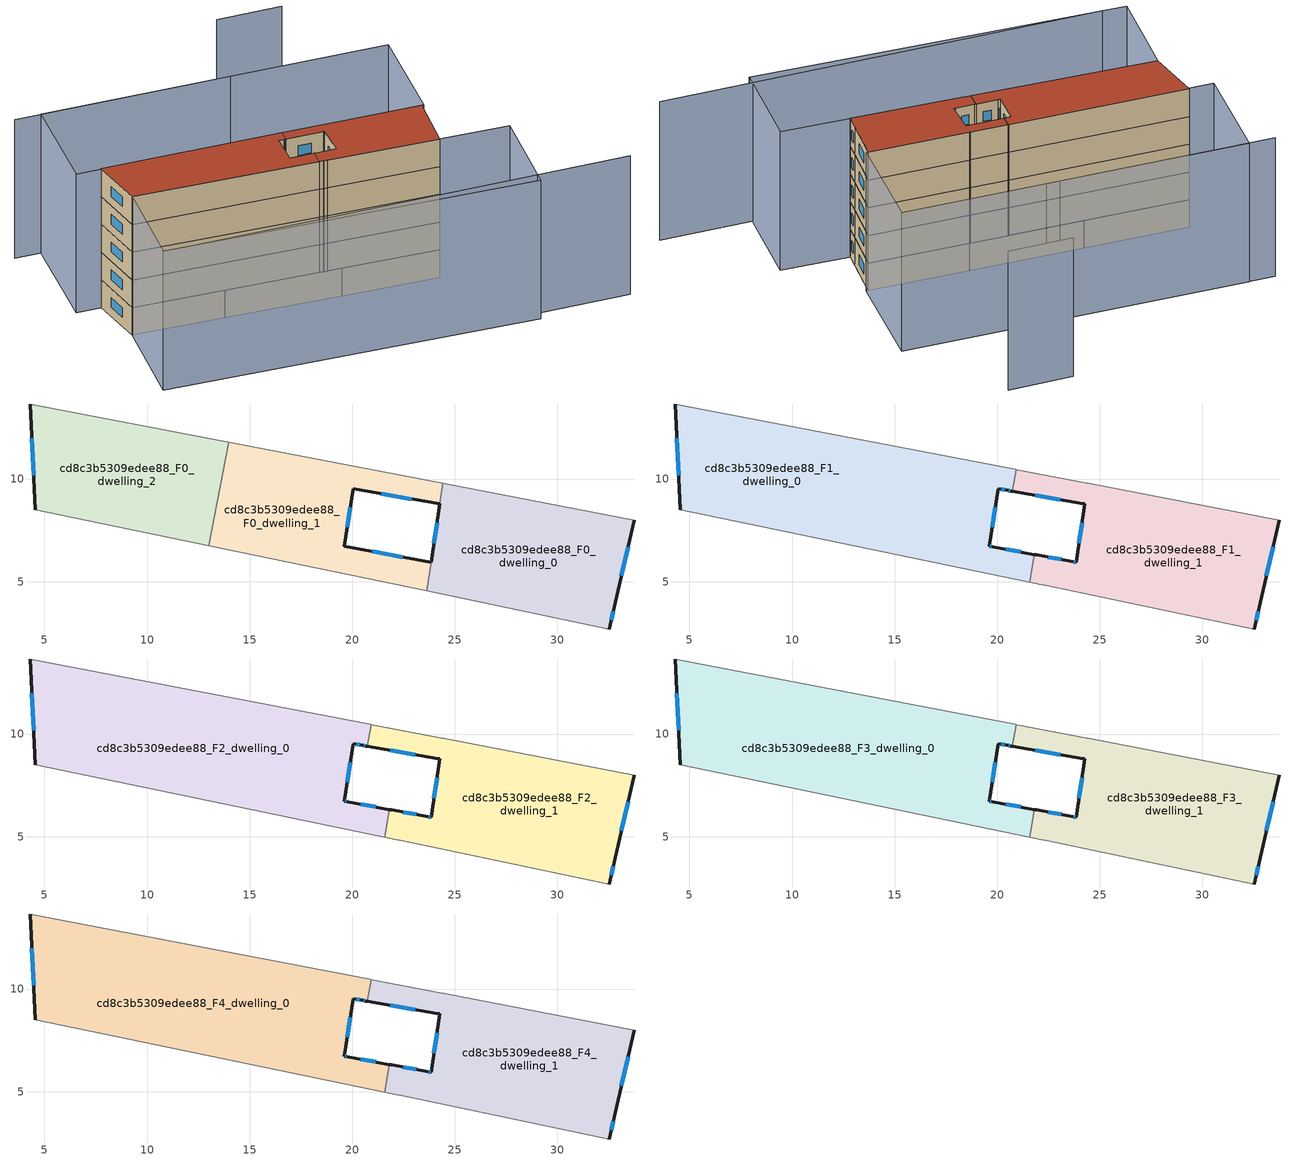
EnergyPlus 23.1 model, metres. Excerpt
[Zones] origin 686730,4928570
cd8c3b5309edee88_F0_dwelling_0
 floor ground (EU_floor_Construction): 33.74,7.99 32.82,3.97 32.53,2.69 23.63,4.54 24.27,8.79 24.42,9.79 z0
 wall outside (EU_wall_Construction): 24.27,8.79 23.84,5.95 / 32.53,2.69 32.82,3.97 33.74,7.99 z0:3
 wall to cd8c3b5309edee88_F0_dwelling_1 (EU_wall_Construction): 24.42,9.79 24.26,8.79 / 23.84,5.95 23.62,4.55 z0:3
 wall adiabatic (EU_wall_Construction): 33.74,7.99 24.42,9.79 / 23.63,4.54 32.53,2.69 z0:3
 window (EU_Window_Construction): 24.13,7.86 23.98,6.87 / 33.12,5.28 33.44,6.69 / 32.62,3.11 32.72,3.56 z0.97:2.03
cd8c3b5309edee88_F0_dwelling_1
 floor ground (EU_floor_Construction): 24.42,9.79 24.26,8.79 20.06,9.53 19.6,6.74 23.83,5.95 23.62,4.55 13.01,6.75 13.98,11.8 z0
 wall outside (EU_wall_Construction): 23.83,5.95 19.6,6.74 20.06,9.53 24.26,8.79 z0:3
 wall adiabatic (EU_wall_Construction): 24.42,9.79 13.98,11.8 / 13.01,6.75 23.62,4.55 z0:3
 wall to cd8c3b5309edee88_F0_dwelling_2 (EU_wall_Construction): 13.98,11.8 13.01,6.75 z0:3
 window (EU_Window_Construction): 21.42,9.29 22.9,9.03 / 19.75,7.64 19.91,8.62 / 22.46,6.2 20.97,6.48 z0.97:2.03
cd8c3b5309edee88_F0_dwelling_2
 floor ground (EU_floor_Construction): 13.98,11.8 13.01,6.75 4.56,8.51 4.31,13.66 z0
 wall outside (EU_wall_Construction): 4.31,13.66 4.56,8.51 z0:3
 wall adiabatic (EU_wall_Construction): 4.56,8.51 13.01,6.75 / 13.98,11.8 4.31,13.66 z0:3
 window (EU_Window_Construction): 4.39,11.99 4.48,10.18 z0.97:2.03
cd8c3b5309edee88_F1_dwelling_0
 floor to cd8c3b5309edee88_F0_dwelling_2 (EU_floor_Construction): 13.98,11.8 13.01,6.75 4.56,8.51 4.31,13.66 z3
 floor to cd8c3b5309edee88_F0_dwelling_1 (EU_floor_Construction): 20.92,10.46 20.72,9.41 20.7,9.41 20.56,9.44 20.5,9.45 20.06,9.53 19.6,6.74 21.81,6.32 21.59,4.97 13.01,6.75 13.98,11.8 z3
 wall outside (EU_wall_Construction): 4.31,13.66 4.56,8.51 / 21.81,6.32 19.75,6.71 19.6,6.74 20.06,9.53 20.5,9.45 20.67,9.42 20.72,9.41 z3:6
 wall adiabatic (EU_wall_Construction): 20.92,10.46 20.87,10.47 4.31,13.66 / 4.56,8.51 21.59,4.97 z3:6
 wall to cd8c3b5309edee88_F1_dwelling_1 (EU_wall_Construction): 20.72,9.41 20.92,10.46 / 21.59,4.97 21.81,6.32 z3:6
 window (EU_Window_Construction): 4.39,11.99 4.48,10.18 / 20.56,9.44 20.62,9.43 / 20.2,9.5 20.36,9.47 / 19.75,7.64 19.91,8.62 / 19.7,6.72 19.65,6.73 / 21.14,6.45 20.42,6.58 z3.97:5.03
cd8c3b5309edee88_F1_dwelling_1
 floor to cd8c3b5309edee88_F0_dwelling_0 (EU_floor_Construction): 33.74,7.99 32.82,3.97 32.53,2.69 23.62,4.55 23.84,5.95 24.42,9.79 z3
 floor to cd8c3b5309edee88_F0_dwelling_1 (EU_floor_Construction): 24.42,9.79 24.26,8.79 20.72,9.41 20.92,10.46 z3; 23.75,5.96 23.83,5.95 23.62,4.55 21.97,4.89 21.95,4.89 21.59,4.97 21.81,6.32 z3
 wall outside (EU_wall_Construction): 20.72,9.41 24.19,8.8 24.24,8.79 24.27,8.79 23.84,5.95 23.69,5.97 21.92,6.3 21.81,6.32 / 32.53,2.69 32.82,3.97 33.74,7.99 z3:6
 wall adiabatic (EU_wall_Construction): 33.74,7.99 24.43,9.79 24.38,9.79 20.92,10.46 / 21.59,4.97 21.95,4.89 22.01,4.88 22.3,4.82 22.33,4.81 32.53,2.69 z3:6
 window (EU_Window_Construction): 23.79,5.95 23.74,5.96 / 24.13,7.86 23.98,6.87 / 21.84,9.21 23.06,9 / 33.12,5.28 33.44,6.69 / 32.62,3.11 32.72,3.56 / 23.12,6.08 22.49,6.2 z3.97:5.03
cd8c3b5309edee88_F2_dwelling_0
 floor to cd8c3b5309edee88_F1_dwelling_0 (EU_floor_Construction): 20.92,10.46 20.72,9.41 20.67,9.42 20.5,9.45 20.06,9.53 19.6,6.74 19.75,6.71 21.81,6.32 21.59,4.97 4.56,8.51 4.31,13.66 20.87,10.47 z6
 wall outside (EU_wall_Construction): 4.31,13.66 4.56,8.51 / 21.81,6.32 19.75,6.71 19.6,6.74 20.06,9.53 20.5,9.45 20.67,9.42 20.72,9.41 z6:9
 wall adiabatic (EU_wall_Construction): 20.92,10.46 20.87,10.47 4.31,13.66 / 4.56,8.51 21.59,4.97 z6:9
 wall to cd8c3b5309edee88_F2_dwelling_1 (EU_wall_Construction): 20.72,9.41 20.92,10.46 / 21.59,4.97 21.81,6.32 z6:9
 window (EU_Window_Construction): 4.39,11.99 4.48,10.18 / 20.56,9.44 20.62,9.43 / 20.2,9.5 20.36,9.47 / 19.75,7.64 19.91,8.62 / 19.7,6.72 19.65,6.73 / 21.14,6.45 20.42,6.58 z6.97:8.03
cd8c3b5309edee88_F2_dwelling_1
 floor to cd8c3b5309edee88_F1_dwelling_1 (EU_floor_Construction): 33.74,7.99 32.82,3.97 32.53,2.69 22.33,4.81 22.3,4.82 22.01,4.88 21.95,4.89 21.59,4.97 21.81,6.32 21.92,6.3 23.69,5.97 23.84,5.95 24.27,8.79 24.24,8.79 24.19,8.8 20.72,9.41 20.92,10.46 24.38,9.79 24.43,9.79 z6
 wall outside (EU_wall_Construction): 20.72,9.41 24.19,8.8 24.24,8.79 24.27,8.79 23.84,5.95 23.69,5.97 21.92,6.3 21.81,6.32 / 32.53,2.69 32.82,3.97 33.74,7.99 z6:9
 wall adiabatic (EU_wall_Construction): 33.74,7.99 24.43,9.79 24.38,9.79 20.92,10.46 / 21.59,4.97 21.95,4.89 22.01,4.88 22.3,4.82 22.33,4.81 32.53,2.69 z6:9
 window (EU_Window_Construction): 23.79,5.95 23.74,5.96 / 24.13,7.86 23.98,6.87 / 21.84,9.21 23.06,9 / 33.12,5.28 33.44,6.69 / 32.62,3.11 32.72,3.56 / 23.12,6.08 22.49,6.2 z6.97:8.03
cd8c3b5309edee88_F3_dwelling_0
 floor to cd8c3b5309edee88_F2_dwelling_0 (EU_floor_Construction): 20.92,10.46 20.72,9.41 20.67,9.42 20.5,9.45 20.06,9.53 19.6,6.74 19.75,6.71 21.81,6.32 21.59,4.97 4.56,8.51 4.31,13.66 20.87,10.47 z9
 wall outside (EU_wall_Construction): 4.31,13.66 4.56,8.51 / 21.81,6.32 19.75,6.71 19.6,6.74 20.06,9.53 20.5,9.45 20.67,9.42 20.72,9.41 z9:12
 wall adiabatic (EU_wall_Construction): 20.92,10.46 20.87,10.47 4.31,13.66 / 4.56,8.51 21.59,4.97 z9:12
 wall to cd8c3b5309edee88_F3_dwelling_1 (EU_wall_Construction): 20.72,9.41 20.92,10.46 / 21.59,4.97 21.81,6.32 z9:12
 window (EU_Window_Construction): 4.39,11.99 4.48,10.18 / 20.56,9.44 20.62,9.43 / 20.2,9.5 20.36,9.47 / 19.75,7.64 19.91,8.62 / 19.7,6.72 19.65,6.73 / 21.14,6.45 20.42,6.58 z9.97:11.03
cd8c3b5309edee88_F3_dwelling_1
 floor to cd8c3b5309edee88_F2_dwelling_1 (EU_floor_Construction): 33.74,7.99 32.82,3.97 32.53,2.69 22.33,4.81 22.3,4.82 22.01,4.88 21.95,4.89 21.59,4.97 21.81,6.32 21.92,6.3 23.69,5.97 23.84,5.95 24.27,8.79 24.24,8.79 24.19,8.8 20.72,9.41 20.92,10.46 24.38,9.79 24.43,9.79 z9
 wall outside (EU_wall_Construction): 20.72,9.41 24.19,8.8 24.24,8.79 24.27,8.79 23.84,5.95 23.69,5.97 21.92,6.3 21.81,6.32 / 32.53,2.69 32.82,3.97 33.74,7.99 z9:12
 wall adiabatic (EU_wall_Construction): 33.74,7.99 24.43,9.79 24.38,9.79 20.92,10.46 / 21.59,4.97 21.95,4.89 22.01,4.88 22.3,4.82 22.33,4.81 32.53,2.69 z9:12
 window (EU_Window_Construction): 23.79,5.95 23.74,5.96 / 24.13,7.86 23.98,6.87 / 21.84,9.21 23.06,9 / 33.12,5.28 33.44,6.69 / 32.62,3.11 32.72,3.56 / 23.12,6.08 22.49,6.2 z9.97:11.03
cd8c3b5309edee88_F4_dwelling_0
 floor to cd8c3b5309edee88_F3_dwelling_0 (EU_floor_Construction): 20.92,10.46 20.72,9.41 20.67,9.42 20.5,9.45 20.06,9.53 19.6,6.74 19.75,6.71 21.81,6.32 21.59,4.97 4.56,8.51 4.31,13.66 20.87,10.47 z12
 wall outside (EU_wall_Construction): 4.31,13.66 4.56,8.51 / 21.81,6.32 19.75,6.71 19.6,6.74 20.06,9.53 20.5,9.45 20.67,9.42 20.72,9.41 z12:15
 wall adiabatic (EU_wall_Construction): 20.92,10.46 20.87,10.47 4.31,13.66 / 4.56,8.51 21.59,4.97 z12:15
 wall to cd8c3b5309edee88_F4_dwelling_1 (EU_wall_Construction): 20.72,9.41 20.92,10.46 / 21.59,4.97 21.81,6.32 z12:15
 window (EU_Window_Construction): 4.39,11.99 4.48,10.18 / 20.56,9.44 20.62,9.43 / 20.2,9.5 20.36,9.47 / 19.75,7.64 19.91,8.62 / 19.7,6.72 19.65,6.73 / 21.14,6.45 20.42,6.58 z12.97:14.03
 roof outside (EU_roof_Construction): 21.59,4.97 21.81,6.32 19.75,6.71 19.6,6.74 20.06,9.53 20.5,9.45 20.67,9.42 20.72,9.41 20.92,10.46 20.87,10.47 4.31,13.66 4.56,8.51 z15
cd8c3b5309edee88_F4_dwelling_1
 floor to cd8c3b5309edee88_F3_dwelling_1 (EU_floor_Construction): 33.74,7.99 32.82,3.97 32.53,2.69 22.33,4.81 22.3,4.82 22.01,4.88 21.95,4.89 21.59,4.97 21.81,6.32 21.92,6.3 23.69,5.97 23.84,5.95 24.27,8.79 24.24,8.79 24.19,8.8 20.72,9.41 20.92,10.46 24.38,9.79 24.43,9.79 z12
 wall outside (EU_wall_Construction): 20.72,9.41 24.19,8.8 24.24,8.79 24.27,8.79 23.84,5.95 23.69,5.97 21.92,6.3 21.81,6.32 / 32.53,2.69 32.82,3.97 33.74,7.99 z12:15
 wall adiabatic (EU_wall_Construction): 33.74,7.99 24.43,9.79 24.38,9.79 20.92,10.46 / 21.59,4.97 21.95,4.89 22.01,4.88 22.3,4.82 22.33,4.81 32.53,2.69 z12:15
 window (EU_Window_Construction): 23.79,5.95 23.74,5.96 / 24.13,7.86 23.98,6.87 / 21.84,9.21 23.06,9 / 33.12,5.28 33.44,6.69 / 32.62,3.11 32.72,3.56 / 23.12,6.08 22.49,6.2 z12.97:14.03
 roof outside (EU_roof_Construction): 32.53,2.69 32.82,3.97 33.74,7.99 24.43,9.79 24.38,9.79 20.92,10.46 20.72,9.41 24.19,8.8 24.24,8.79 24.27,8.79 23.84,5.95 23.69,5.97 21.92,6.3 21.81,6.32 21.59,4.97 21.95,4.89 22.01,4.88 22.3,4.82 22.33,4.81 z15
shading: 5.01,-0.52 45.88,-7.89 / 22.41,19.97 1.42,23.92 / 30.53,27.3 24.53,28.36 / 4.56,8.51 38.92,1.36 / 38.92,1.36 37.13,-7.23 / 37.13,-7.23 2.77,-0.08 / 2.77,-0.08 4.56,8.51 / 3.81,23.49 35.75,17.44 / 35.75,17.44 33.95,7.95 / 33.95,7.95 2.01,14 / 2.01,14 3.81,23.49 z0:15
[Building]
EU S2 Campaign: North Axis=0; Terrain=City; Solar Distribution=FullExterior
[Site:Location]
Bologna: Latitude=44.5; Longitude=11.25; Time Zone=1; Elevation=37
[SizingPeriod:WeatherFileDays]
AnnualSizingPeriod: Begin Month=1; Begin Day of Month=1; End Month=12; End Day of Month=31; Day of Week for Start Day=Monday; Use Weather File Daylight Saving Period=No; Use Weather File Rain and Snow Indicators=No
[MATERIAL]
EU_InternalMass_Material: Roughness=MediumRough; Thickness=0.1; Conductivity=1; Density=1800; Specific Heat=900; Thermal Absorptance=0.9; Solar Absorptance=0.7; Visible Absorptance=0.7
[MATERIAL:NOMASS] Roughness=MediumRough; Thermal Absorptance=0.9; Solar Absorptance=0.7; Visible Absorptance=0.7
Name | Thermal Resistance
EU_wall_NoMass | 0.779417
EU_roof_NoMass | 0.435466
EU_floor_NoMass | 0.588222
[WINDOWMATERIAL:SIMPLEGLAZINGSYSTEM]
EU_Window_SimpleGlazing: UFactor=5.16242; Solar Heat Gain Coefficient=0.85; Visible Transmittance=0.85
[CONSTRUCTION]
EU_wall_Construction: EU_wall_NoMass
EU_roof_Construction: EU_roof_NoMass
EU_floor_Construction: EU_floor_NoMass
EU_Window_Construction: EU_Window_SimpleGlazing
EU_InternalMass_Construction: EU_InternalMass_Material
[ZONE] Type=1; Multiplier=1; Ceiling Height=autocalculate; Floor Area=autocalculate; Part of Total Floor Area=Yes
Name | Volume
cd8c3b5309edee88_F0_dwelling_0 | 149.522
cd8c3b5309edee88_F1_dwelling_0; cd8c3b5309edee88_F2_dwelling_0; cd8c3b5309edee88_F3_dwelling_0; cd8c3b5309edee88_F4_dwelling_0 | 251.884
cd8c3b5309edee88_F0_dwelling_1 | 131.295
cd8c3b5309edee88_F1_dwelling_1; cd8c3b5309edee88_F2_dwelling_1; cd8c3b5309edee88_F3_dwelling_1; cd8c3b5309edee88_F4_dwelling_1 | 169.391
cd8c3b5309edee88_F0_dwelling_2 | 140.429
[INTERNALMASS] Construction=EU_InternalMass_Construction
Name | Zone or ZoneList | Surface Area
cd8c3b5309edee88_F0_dwelling_0_EU_InternalMass | cd8c3b5309edee88_F0_dwelling_0 | 49.8516
cd8c3b5309edee88_F0_dwelling_1_EU_InternalMass | cd8c3b5309edee88_F0_dwelling_1 | 43.7658
cd8c3b5309edee88_F0_dwelling_2_EU_InternalMass | cd8c3b5309edee88_F0_dwelling_2 | 46.8096
cd8c3b5309edee88_F1_dwelling_0_EU_InternalMass | cd8c3b5309edee88_F1_dwelling_0 | 83.9681
cd8c3b5309edee88_F1_dwelling_1_EU_InternalMass | cd8c3b5309edee88_F1_dwelling_1 | 56.46
cd8c3b5309edee88_F2_dwelling_0_EU_InternalMass | cd8c3b5309edee88_F2_dwelling_0 | 83.9681
cd8c3b5309edee88_F2_dwelling_1_EU_InternalMass | cd8c3b5309edee88_F2_dwelling_1 | 56.46
cd8c3b5309edee88_F3_dwelling_0_EU_InternalMass | cd8c3b5309edee88_F3_dwelling_0 | 83.9681
cd8c3b5309edee88_F3_dwelling_1_EU_InternalMass | cd8c3b5309edee88_F3_dwelling_1 | 56.46
cd8c3b5309edee88_F4_dwelling_0_EU_InternalMass | cd8c3b5309edee88_F4_dwelling_0 | 83.9681
cd8c3b5309edee88_F4_dwelling_1_EU_InternalMass | cd8c3b5309edee88_F4_dwelling_1 | 56.46
[OTHEREQUIPMENT] Fuel Type=Electricity; Design Level Calculation Method=Watts/Area; Power per Zone Floor Area=1; Fraction Latent=0; Fraction Radiant=0; Fraction Lost=0; Carbon Dioxide Generation Rate=0; EndUse Subcategory=EU_Step8_InternalGains
Name | Zone or ZoneList or Space or SpaceList | Schedule
EU_Step8_InternalGain_cd8c3b5309edee88_F0_dwelling_0_f000 | cd8c3b5309edee88_F0_dwelling_0 | EU_Step8_GainSchedule_cd8c3b5309edee88_F0_dwelling_0_f000
EU_Step8_InternalGain_cd8c3b5309edee88_F0_dwelling_1_f000 | cd8c3b5309edee88_F0_dwelling_1 | EU_Step8_GainSchedule_cd8c3b5309edee88_F0_dwelling_1_f000
EU_Step8_InternalGain_cd8c3b5309edee88_F0_dwelling_2_f000 | cd8c3b5309edee88_F0_dwelling_2 | EU_Step8_GainSchedule_cd8c3b5309edee88_F0_dwelling_2_f000
EU_Step8_InternalGain_cd8c3b5309edee88_F1_dwelling_0_f000 | cd8c3b5309edee88_F1_dwelling_0 | EU_Step8_GainSchedule_cd8c3b5309edee88_F1_dwelling_0_f000
EU_Step8_InternalGain_cd8c3b5309edee88_F1_dwelling_1_f000 | cd8c3b5309edee88_F1_dwelling_1 | EU_Step8_GainSchedule_cd8c3b5309edee88_F1_dwelling_1_f000
EU_Step8_InternalGain_cd8c3b5309edee88_F2_dwelling_0_f000 | cd8c3b5309edee88_F2_dwelling_0 | EU_Step8_GainSchedule_cd8c3b5309edee88_F2_dwelling_0_f000
EU_Step8_InternalGain_cd8c3b5309edee88_F2_dwelling_1_f000 | cd8c3b5309edee88_F2_dwelling_1 | EU_Step8_GainSchedule_cd8c3b5309edee88_F2_dwelling_1_f000
EU_Step8_InternalGain_cd8c3b5309edee88_F3_dwelling_0_f000 | cd8c3b5309edee88_F3_dwelling_0 | EU_Step8_GainSchedule_cd8c3b5309edee88_F3_dwelling_0_f000
EU_Step8_InternalGain_cd8c3b5309edee88_F3_dwelling_1_f000 | cd8c3b5309edee88_F3_dwelling_1 | EU_Step8_GainSchedule_cd8c3b5309edee88_F3_dwelling_1_f000
EU_Step8_InternalGain_cd8c3b5309edee88_F4_dwelling_0_f000 | cd8c3b5309edee88_F4_dwelling_0 | EU_Step8_GainSchedule_cd8c3b5309edee88_F4_dwelling_0_f000
EU_Step8_InternalGain_cd8c3b5309edee88_F4_dwelling_1_f000 | cd8c3b5309edee88_F4_dwelling_1 | EU_Step8_GainSchedule_cd8c3b5309edee88_F4_dwelling_1_f000
[ZONEVENTILATION:DESIGNFLOWRATE] Schedule=EU_AlwaysOn; Design Flow Rate Calculation Method=AirChanges/Hour; Air Changes per Hour=0.712058; Ventilation Type=Natural; Fan Pressure Rise=0; Fan Total Efficiency=1; Constant Term Coefficient=1; Temperature Term Coefficient=0; Velocity Term Coefficient=0; Velocity Squared Term Coefficient=0; Minimum Indoor Temperature=-100; Maximum Indoor Temperature=100; Delta Temperature=-100; Minimum Outdoor Temperature=-100; Maximum Outdoor Temperature=100; Maximum Wind Speed=40
Name | Zone or ZoneList or Space or SpaceList
EU_ConstantAir_cd8c3b5309edee88_F0_dwelling_0 | cd8c3b5309edee88_F0_dwelling_0
EU_ConstantAir_cd8c3b5309edee88_F0_dwelling_1 | cd8c3b5309edee88_F0_dwelling_1
EU_ConstantAir_cd8c3b5309edee88_F0_dwelling_2 | cd8c3b5309edee88_F0_dwelling_2
EU_ConstantAir_cd8c3b5309edee88_F1_dwelling_0 | cd8c3b5309edee88_F1_dwelling_0
EU_ConstantAir_cd8c3b5309edee88_F1_dwelling_1 | cd8c3b5309edee88_F1_dwelling_1
EU_ConstantAir_cd8c3b5309edee88_F2_dwelling_0 | cd8c3b5309edee88_F2_dwelling_0
EU_ConstantAir_cd8c3b5309edee88_F2_dwelling_1 | cd8c3b5309edee88_F2_dwelling_1
EU_ConstantAir_cd8c3b5309edee88_F3_dwelling_0 | cd8c3b5309edee88_F3_dwelling_0
EU_ConstantAir_cd8c3b5309edee88_F3_dwelling_1 | cd8c3b5309edee88_F3_dwelling_1
EU_ConstantAir_cd8c3b5309edee88_F4_dwelling_0 | cd8c3b5309edee88_F4_dwelling_0
EU_ConstantAir_cd8c3b5309edee88_F4_dwelling_1 | cd8c3b5309edee88_F4_dwelling_1
[HVACTEMPLATE:THERMOSTAT] Constant Heating Setpoint=20; Constant Cooling Setpoint=50
EU_HeatOnly_cd8c3b5309edee88_F0_dwelling_0; EU_HeatOnly_cd8c3b5309edee88_F0_dwelling_1; EU_HeatOnly_cd8c3b5309edee88_F0_dwelling_2; EU_HeatOnly_cd8c3b5309edee88_F1_dwelling_0; EU_HeatOnly_cd8c3b5309edee88_F1_dwelling_1; EU_HeatOnly_cd8c3b5309edee88_F2_dwelling_0; EU_HeatOnly_cd8c3b5309edee88_F2_dwelling_1; EU_HeatOnly_cd8c3b5309edee88_F3_dwelling_0; EU_HeatOnly_cd8c3b5309edee88_F3_dwelling_1; EU_HeatOnly_cd8c3b5309edee88_F4_dwelling_0; EU_HeatOnly_cd8c3b5309edee88_F4_dwelling_1
[HVACTEMPLATE:ZONE:IDEALLOADSAIRSYSTEM] System Availability Schedule=EU_AlwaysOn; Maximum Heating Supply Air Temperature=50; Minimum Cooling Supply Air Temperature=13; Maximum Heating Supply Air Humidity Ratio=0.0156; Minimum Cooling Supply Air Humidity Ratio=0.0077; Heating Limit=NoLimit; Cooling Limit=NoLimit; Heating Availability Schedule=EU_AlwaysOn; Cooling Availability Schedule=EU_CoolingOff; Dehumidification Control Type=ConstantSensibleHeatRatio; Cooling Sensible Heat Ratio=0.7; Dehumidification Setpoint=60; Humidification Control Type=None; Humidification Setpoint=30; Outdoor Air Method=None; Outdoor Air Flow Rate per Person=0.00944; Outdoor Air Flow Rate per Zone Floor Area=0; Outdoor Air Flow Rate per Zone=0; Demand Controlled Ventilation Type=None; Outdoor Air Economizer Type=NoEconomizer; Heat Recovery Type=None; Sensible Heat Recovery Effectiveness=0.7; Latent Heat Recovery Effectiveness=0.65
Name | Template Thermostat
cd8c3b5309edee88_F0_dwelling_0 | EU_HeatOnly_cd8c3b5309edee88_F0_dwelling_0
cd8c3b5309edee88_F0_dwelling_1 | EU_HeatOnly_cd8c3b5309edee88_F0_dwelling_1
cd8c3b5309edee88_F0_dwelling_2 | EU_HeatOnly_cd8c3b5309edee88_F0_dwelling_2
cd8c3b5309edee88_F1_dwelling_0 | EU_HeatOnly_cd8c3b5309edee88_F1_dwelling_0
cd8c3b5309edee88_F1_dwelling_1 | EU_HeatOnly_cd8c3b5309edee88_F1_dwelling_1
cd8c3b5309edee88_F2_dwelling_0 | EU_HeatOnly_cd8c3b5309edee88_F2_dwelling_0
cd8c3b5309edee88_F2_dwelling_1 | EU_HeatOnly_cd8c3b5309edee88_F2_dwelling_1
cd8c3b5309edee88_F3_dwelling_0 | EU_HeatOnly_cd8c3b5309edee88_F3_dwelling_0
cd8c3b5309edee88_F3_dwelling_1 | EU_HeatOnly_cd8c3b5309edee88_F3_dwelling_1
cd8c3b5309edee88_F4_dwelling_0 | EU_HeatOnly_cd8c3b5309edee88_F4_dwelling_0
cd8c3b5309edee88_F4_dwelling_1 | EU_HeatOnly_cd8c3b5309edee88_F4_dwelling_1
[SIZING:ZONE] Zone Cooling Design Supply Air Temperature Input Method=SupplyAirTemperature; Zone Cooling Design Supply Air Temperature=13; Zone Heating Design Supply Air Temperature Input Method=SupplyAirTemperature; Zone Heating Design Supply Air Temperature=50; Zone Cooling Design Supply Air Humidity Ratio=0.008; Zone Heating Design Supply Air Humidity Ratio=0.008; Cooling Design Air Flow Method=DesignDay; Cooling Design Air Flow Rate=0; Cooling Minimum Air Flow per Zone Floor Area=0.000762; Cooling Minimum Air Flow=0; Cooling Minimum Air Flow Fraction=0.2; Heating Design Air Flow Method=DesignDay; Heating Design Air Flow Rate=0; Heating Maximum Air Flow per Zone Floor Area=0.002032; Heating Maximum Air Flow=0.141576; Heating Maximum Air Flow Fraction=0.3; Account for Dedicated Outdoor Air System=No; Dedicated Outdoor Air System Control Strategy=NeutralSupplyAir; Dedicated Outdoor Air Low Setpoint Temperature for Design=autosize; Dedicated Outdoor Air High Setpoint Temperature for Design=autosize; Zone Load Sizing Method=Sensible Load Only No Latent Load; Zone Latent Cooling Design Supply Air Humidity Ratio Input Method=HumidityRatioDifference; Zone Cooling Design Supply Air Humidity Ratio Difference=0.005; Zone Latent Heating Design Supply Air Humidity Ratio Input Method=HumidityRatioDifference; Zone Humidification Design Supply Air Humidity Ratio Difference=0.005
cd8c3b5309edee88_F0_dwelling_0; cd8c3b5309edee88_F0_dwelling_1; cd8c3b5309edee88_F0_dwelling_2; cd8c3b5309edee88_F1_dwelling_0; cd8c3b5309edee88_F1_dwelling_1; cd8c3b5309edee88_F2_dwelling_0; cd8c3b5309edee88_F2_dwelling_1; cd8c3b5309edee88_F3_dwelling_0; cd8c3b5309edee88_F3_dwelling_1; cd8c3b5309edee88_F4_dwelling_0; cd8c3b5309edee88_F4_dwelling_1
[SCHEDULE:CONSTANT]
Name | Hourly Value
EU_AlwaysOn | 1
EU_CoolingOff | 0
[SCHEDULE:FILE] Column Number=1; Rows to Skip at Top=0; Number of Hours of Data=8760; Column Separator=Comma; Interpolate to Timestep=No; Minutes per Item=60; Adjust Schedule for Daylight Savings=Yes
Name | File
EU_Step8_GainSchedule_cd8c3b5309edee88_F0_dwelling_0_f000 | ../../schedules/cd8c3b5309edee88/cd8c3b5309edee88_F0_dwelling_0_f000_gain.csv
EU_Step8_GainSchedule_cd8c3b5309edee88_F0_dwelling_1_f000 | ../../schedules/cd8c3b5309edee88/cd8c3b5309edee88_F0_dwelling_1_f000_gain.csv
EU_Step8_GainSchedule_cd8c3b5309edee88_F0_dwelling_2_f000 | ../../schedules/cd8c3b5309edee88/cd8c3b5309edee88_F0_dwelling_2_f000_gain.csv
EU_Step8_GainSchedule_cd8c3b5309edee88_F1_dwelling_0_f000 | ../../schedules/cd8c3b5309edee88/cd8c3b5309edee88_F1_dwelling_0_f000_gain.csv
EU_Step8_GainSchedule_cd8c3b5309edee88_F1_dwelling_1_f000 | ../../schedules/cd8c3b5309edee88/cd8c3b5309edee88_F1_dwelling_1_f000_gain.csv
EU_Step8_GainSchedule_cd8c3b5309edee88_F2_dwelling_0_f000 | ../../schedules/cd8c3b5309edee88/cd8c3b5309edee88_F2_dwelling_0_f000_gain.csv
EU_Step8_GainSchedule_cd8c3b5309edee88_F2_dwelling_1_f000 | ../../schedules/cd8c3b5309edee88/cd8c3b5309edee88_F2_dwelling_1_f000_gain.csv
EU_Step8_GainSchedule_cd8c3b5309edee88_F3_dwelling_0_f000 | ../../schedules/cd8c3b5309edee88/cd8c3b5309edee88_F3_dwelling_0_f000_gain.csv
EU_Step8_GainSchedule_cd8c3b5309edee88_F3_dwelling_1_f000 | ../../schedules/cd8c3b5309edee88/cd8c3b5309edee88_F3_dwelling_1_f000_gain.csv
EU_Step8_GainSchedule_cd8c3b5309edee88_F4_dwelling_0_f000 | ../../schedules/cd8c3b5309edee88/cd8c3b5309edee88_F4_dwelling_0_f000_gain.csv
EU_Step8_GainSchedule_cd8c3b5309edee88_F4_dwelling_1_f000 | ../../schedules/cd8c3b5309edee88/cd8c3b5309edee88_F4_dwelling_1_f000_gain.csv
